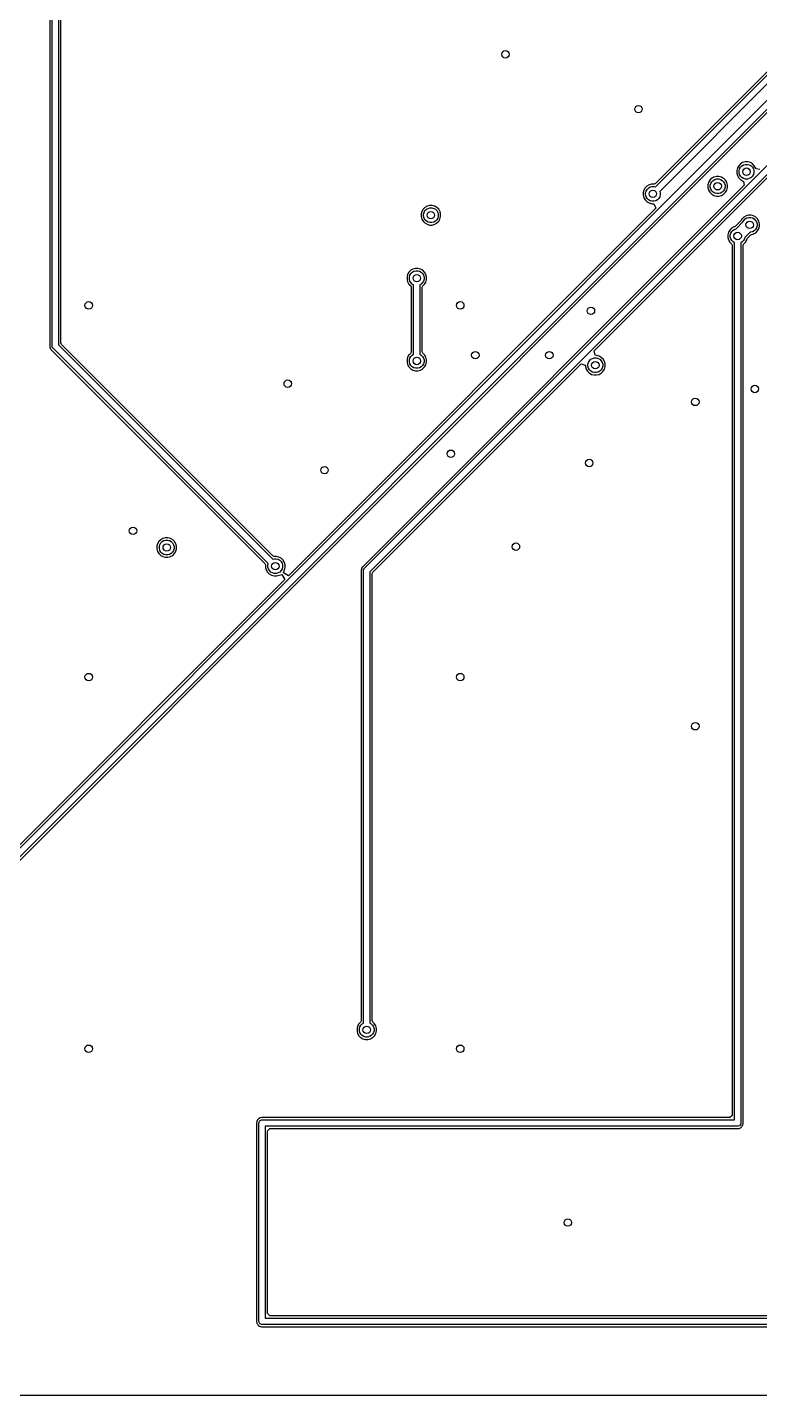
# Model space of a CAD drawing. Header units: inches. Extents: x 3.92 to 7.78, y -6.06 to -2.2.
# Drawn here: x 5.552 to 6.716, y -6.063 to -3.889 of the extents above; entities that cross this region are included whole.
import ezdxf

# ---------------------------------------------------------------- set-up
doc = ezdxf.new("R2010")
doc.units = ezdxf.units.IN
doc.header["$MEASUREMENT"] = 0
doc.layers.add('B.Cu', color=153, linetype='CONTINUOUS', true_color=0x4d7fc4)

msp = doc.modelspace()

# ---------------------------------------------------------------- linework, layer by layer
at = {"layer": 'B.Cu', "linetype": 'CONTINUOUS'}
for p, q in [((5.5876, -2.2976), (5.5876, -4.3956)), ((5.5915, -4.3953), (5.5915, -2.3002)), ((5.6015, -2.3002), (5.6015, -4.3932)), ((5.6052, -4.1854), (5.6052, -3.772)), ((6.7296, -3.9579), (6.5504, -4.1372)), ((6.5504, -4.1425), (6.7322, -3.9607)), ((6.7378, -3.9692), (6.5575, -4.1496)), ((5.2409, -5.4919), (6.7515, -3.9813)), ((6.7571, -3.9898), (5.2465, -5.5005)), ((6.6287, -4.1236), (6.7578, -3.9945)), ((6.088, -4.7484), (6.827, -4.0094)), ((6.834, -4.0165), (6.0965, -4.754)), ((6.4528, -4.4031), (6.8341, -4.0219)), ((6.6828, -4.1089), (6.6807, -4.1124)), ((6.6857, -4.1059), (6.6828, -4.1089)), ((6.6891, -4.1039), (6.6857, -4.1059)), ((6.688, -4.109), (6.6907, -4.1074)), ((6.6932, -4.1028), (6.6891, -4.1039)), ((6.6907, -4.1074), (6.6937, -4.1066)), ((6.6972, -4.1028), (6.6932, -4.1028)), ((6.6937, -4.1066), (6.6967, -4.1066)), ((6.6967, -4.1066), (6.6997, -4.1074)), ((6.7013, -4.1039), (6.6972, -4.1028)), ((6.6997, -4.1074), (6.7024, -4.109)), ((6.7047, -4.1059), (6.7013, -4.1039)), ((6.7076, -4.1089), (6.7047, -4.1059)), ((6.7106, -4.1139), (6.7076, -4.1089)), ((6.613, -4.1393), (6.6287, -4.1236)), ((6.638, -4.1301), (6.6349, -4.1357)), ((6.6434, -4.127), (6.638, -4.1301)), ((6.6422, -4.1321), (6.6449, -4.1305)), ((6.6475, -4.1259), (6.6434, -4.127)), ((6.6449, -4.1305), (6.6479, -4.1297)), ((6.6513, -4.1259), (6.6475, -4.1259)), ((6.6479, -4.1297), (6.651, -4.1297)), ((6.651, -4.1297), (6.6539, -4.1305)), ((6.6555, -4.127), (6.6513, -4.1259)), ((6.6539, -4.1305), (6.6566, -4.1321)), ((6.6589, -4.129), (6.6554, -4.127)), ((6.6554, -4.127), (6.6555, -4.127)), ((6.6593, -4.1293), (6.6589, -4.129)), ((6.6619, -4.1319), (6.6593, -4.1293)), ((6.6807, -4.1124), (6.6797, -4.1163)), ((6.6797, -4.1163), (6.6797, -4.1204)), ((6.6797, -4.1204), (6.6807, -4.1244)), ((6.6807, -4.1244), (6.6807, -4.1244)), ((6.6807, -4.1244), (6.6827, -4.1277)), ((6.6827, -4.1277), (6.6828, -4.1279)), ((6.6828, -4.1279), (6.6857, -4.1308)), ((6.6835, -4.1168), (6.6843, -4.1138)), ((6.6835, -4.1199), (6.6835, -4.1168)), ((6.6843, -4.1229), (6.6835, -4.1199)), ((6.6843, -4.1138), (6.6858, -4.1111)), ((6.6858, -4.1255), (6.6843, -4.1229)), ((6.6858, -4.1111), (6.688, -4.109)), ((6.688, -4.1277), (6.6858, -4.1255)), ((6.6907, -4.1293), (6.688, -4.1277)), ((6.6937, -4.13), (6.6907, -4.1293)), ((6.6967, -4.13), (6.6937, -4.13)), ((6.6997, -4.1293), (6.6967, -4.13)), ((6.7024, -4.1277), (6.6997, -4.1293)), ((6.7024, -4.109), (6.7046, -4.1111)), ((6.7046, -4.1255), (6.7024, -4.1277)), ((6.7046, -4.1111), (6.7061, -4.1138)), ((6.7061, -4.1229), (6.7046, -4.1255)), ((6.7061, -4.1138), (6.7069, -4.1168)), ((6.7069, -4.1199), (6.7061, -4.1229)), ((6.7069, -4.1168), (6.7069, -4.1199)), ((6.7163, -4.1146), (6.7106, -4.1139)), ((5.2488, -5.5036), (6.613, -4.1393)), ((6.6915, -4.1395), (6.0851, -4.7459)), ((6.532, -4.1476), (6.5309, -4.1516)), ((6.5309, -4.1516), (6.5309, -4.1555)), ((6.534, -4.1441), (6.532, -4.1476)), ((6.537, -4.1411), (6.534, -4.1441)), ((6.5347, -4.152), (6.5355, -4.149)), ((6.5347, -4.1551), (6.5347, -4.152)), ((6.5355, -4.149), (6.5371, -4.1464)), ((6.5406, -4.1391), (6.537, -4.1411)), ((6.5371, -4.1464), (6.5393, -4.1442)), ((6.5393, -4.1442), (6.5419, -4.1426)), ((6.5444, -4.1381), (6.5406, -4.1391)), ((6.5419, -4.1426), (6.5449, -4.1418)), ((6.5482, -4.1381), (6.5444, -4.1381)), ((6.5449, -4.1418), (6.548, -4.1418)), ((6.548, -4.1418), (6.5504, -4.1425)), ((6.5504, -4.1372), (6.5482, -4.1381)), ((6.5575, -4.1496), (6.5582, -4.152)), ((6.5582, -4.152), (6.5582, -4.1551)), ((6.6349, -4.1357), (6.6339, -4.1393)), ((6.6339, -4.1393), (6.6339, -4.1437)), ((6.6339, -4.1437), (6.6349, -4.1473)), ((6.6349, -4.1357), (6.6349, -4.1357)), ((6.6349, -4.1473), (6.635, -4.1474)), ((6.635, -4.1474), (6.6369, -4.1509)), ((6.6369, -4.1509), (6.637, -4.151)), ((6.637, -4.151), (6.6396, -4.1537)), ((6.6377, -4.1399), (6.6385, -4.1369)), ((6.6377, -4.143), (6.6377, -4.1399)), ((6.6385, -4.146), (6.6377, -4.143)), ((6.6385, -4.1369), (6.64, -4.1342)), ((6.64, -4.1486), (6.6385, -4.146)), ((6.64, -4.1342), (6.6422, -4.1321)), ((6.6422, -4.1508), (6.64, -4.1486)), ((6.6449, -4.1523), (6.6422, -4.1508)), ((6.6479, -4.1531), (6.6449, -4.1523)), ((6.6539, -4.1523), (6.651, -4.1531)), ((6.6566, -4.1508), (6.6539, -4.1523)), ((6.6566, -4.1321), (6.6588, -4.1342)), ((6.6588, -4.1486), (6.6566, -4.1508)), ((6.6588, -4.1342), (6.6603, -4.1369)), ((6.6603, -4.146), (6.6588, -4.1486)), ((6.6592, -4.1537), (6.6618, -4.151)), ((6.6603, -4.1369), (6.6611, -4.1399)), ((6.6611, -4.143), (6.6603, -4.146)), ((6.6611, -4.1399), (6.6611, -4.143)), ((6.6618, -4.151), (6.6619, -4.1509)), ((6.6619, -4.132), (6.6619, -4.1319)), ((6.6638, -4.1354), (6.6619, -4.132)), ((6.6619, -4.1509), (6.6638, -4.1476)), ((6.6649, -4.1395), (6.6638, -4.1354)), ((6.6638, -4.1476), (6.6649, -4.1434)), ((6.6649, -4.1434), (6.6649, -4.1395)), ((6.6857, -4.1308), (6.6907, -4.1337)), ((6.6907, -4.1337), (6.6915, -4.1395)), ((6.1875, -4.173), (6.184, -4.175)), ((6.1914, -4.1719), (6.1875, -4.173)), ((6.1956, -4.1719), (6.1914, -4.1719)), ((6.1995, -4.173), (6.1956, -4.1719)), ((6.1996, -4.173), (6.1995, -4.173)), ((6.203, -4.175), (6.1996, -4.173)), ((6.5309, -4.1555), (6.532, -4.1596)), ((6.532, -4.1596), (6.5321, -4.1597)), ((6.5321, -4.1597), (6.5341, -4.1631)), ((6.5341, -4.1631), (6.5369, -4.1659)), ((6.5355, -4.1581), (6.5347, -4.1551)), ((6.5371, -4.1607), (6.5355, -4.1581)), ((6.5369, -4.1659), (6.537, -4.166)), ((6.537, -4.166), (6.5404, -4.168)), ((6.5393, -4.1629), (6.5371, -4.1607)), ((6.5419, -4.1645), (6.5393, -4.1629)), ((6.5404, -4.168), (6.5446, -4.1691)), ((6.5449, -4.1653), (6.5419, -4.1645)), ((6.5446, -4.1691), (6.548, -4.1691)), ((6.548, -4.1653), (6.5449, -4.1653)), ((6.551, -4.1645), (6.548, -4.1653)), ((6.548, -4.1691), (6.5511, -4.1763)), ((6.5536, -4.1629), (6.551, -4.1645)), ((6.5558, -4.1607), (6.5536, -4.1629)), ((6.5574, -4.1581), (6.5558, -4.1607)), ((6.5582, -4.1551), (6.5574, -4.1581)), ((6.6396, -4.1537), (6.64, -4.1539)), ((6.64, -4.1539), (6.6434, -4.1559)), ((6.6434, -4.1559), (6.6475, -4.157)), ((6.6475, -4.157), (6.6513, -4.157)), ((6.651, -4.1531), (6.6479, -4.1531)), ((6.6513, -4.157), (6.6555, -4.1559)), ((6.6554, -4.1559), (6.6588, -4.1539)), ((6.6555, -4.1559), (6.6554, -4.1559)), ((6.6588, -4.1539), (6.6592, -4.1537)), ((5.6052, -4.2854), (5.6052, -4.1854)), ((6.5511, -4.1763), (5.9672, -4.7602)), ((6.1791, -4.1815), (6.178, -4.1854)), ((6.178, -4.1854), (6.178, -4.1894)), ((6.178, -4.1894), (6.1791, -4.1935)), ((6.1811, -4.178), (6.1791, -4.1815)), ((6.1791, -4.1935), (6.1811, -4.1969)), ((6.184, -4.175), (6.1811, -4.1779)), ((6.1811, -4.1779), (6.1811, -4.178)), ((6.1818, -4.1859), (6.1826, -4.1829)), ((6.1818, -4.189), (6.1818, -4.1859)), ((6.1826, -4.1919), (6.1818, -4.189)), ((6.1826, -4.1829), (6.1841, -4.1802)), ((6.1841, -4.1946), (6.1826, -4.1919)), ((6.1841, -4.1802), (6.1863, -4.178)), ((6.1863, -4.1968), (6.1841, -4.1946)), ((6.1863, -4.178), (6.189, -4.1765)), ((6.189, -4.1765), (6.192, -4.1757)), ((6.192, -4.1757), (6.195, -4.1757)), ((6.195, -4.1757), (6.198, -4.1765)), ((6.198, -4.1765), (6.2007, -4.178)), ((6.2007, -4.178), (6.2029, -4.1802)), ((6.2029, -4.1946), (6.2007, -4.1968)), ((6.2029, -4.1802), (6.2044, -4.1829)), ((6.2044, -4.1919), (6.2029, -4.1946)), ((6.206, -4.178), (6.203, -4.175)), ((6.2044, -4.1829), (6.2052, -4.1859)), ((6.2052, -4.189), (6.2044, -4.1919)), ((6.2052, -4.1859), (6.2052, -4.189)), ((6.2078, -4.1812), (6.206, -4.178)), ((6.206, -4.1969), (6.2079, -4.1935)), ((6.208, -4.1815), (6.2078, -4.1812)), ((6.2079, -4.1935), (6.209, -4.1893)), ((6.2079, -4.1935), (6.2079, -4.1935)), ((6.209, -4.1855), (6.208, -4.1815)), ((6.209, -4.1893), (6.209, -4.1855)), ((6.6866, -4.1956), (6.6861, -4.1962)), ((6.6878, -4.1933), (6.6866, -4.1956)), ((6.6881, -4.193), (6.6878, -4.1933)), ((6.6908, -4.1903), (6.6881, -4.193)), ((6.6894, -4.1982), (6.691, -4.1956)), ((6.6909, -4.1903), (6.6908, -4.1903)), ((6.6945, -4.1883), (6.6909, -4.1903)), ((6.691, -4.1956), (6.6931, -4.1934)), ((6.6931, -4.1934), (6.6958, -4.1918)), ((6.6982, -4.1873), (6.6945, -4.1883)), ((6.6958, -4.1918), (6.6988, -4.191)), ((6.7025, -4.1873), (6.6982, -4.1873)), ((6.6988, -4.191), (6.7019, -4.191)), ((6.7019, -4.191), (6.7049, -4.1918)), ((6.7062, -4.1883), (6.7025, -4.1873)), ((6.7049, -4.1918), (6.7075, -4.1934)), ((6.7098, -4.1903), (6.7062, -4.1883)), ((6.7062, -4.1883), (6.7062, -4.1883)), ((6.7075, -4.1934), (6.7097, -4.1956)), ((6.7097, -4.1956), (6.7112, -4.1982)), ((6.7126, -4.193), (6.7098, -4.1903)), ((6.7098, -4.1903), (6.7098, -4.1903)), ((6.7128, -4.1933), (6.7126, -4.193)), ((6.7148, -4.1967), (6.7128, -4.1933)), ((6.1811, -4.1969), (6.184, -4.1998)), ((6.184, -4.1998), (6.1874, -4.2018)), ((6.189, -4.1983), (6.1863, -4.1968)), ((6.1874, -4.2018), (6.1915, -4.203)), ((6.192, -4.1991), (6.189, -4.1983)), ((6.1915, -4.203), (6.1955, -4.203)), ((6.195, -4.1991), (6.192, -4.1991)), ((6.198, -4.1983), (6.195, -4.1991)), ((6.1955, -4.203), (6.1996, -4.2019)), ((6.2007, -4.1968), (6.198, -4.1983)), ((6.1996, -4.2018), (6.2028, -4.1999)), ((6.1996, -4.2019), (6.1996, -4.2018)), ((6.2028, -4.1999), (6.203, -4.1998)), ((6.203, -4.1998), (6.2059, -4.197)), ((6.2059, -4.197), (6.206, -4.1969)), ((6.6666, -4.2146), (6.6656, -4.2184)), ((6.6687, -4.211), (6.6666, -4.2146)), ((6.6716, -4.208), (6.6687, -4.211)), ((6.6694, -4.2189), (6.6702, -4.216)), ((6.6702, -4.216), (6.6717, -4.2133)), ((6.6752, -4.206), (6.6716, -4.208)), ((6.6717, -4.2133), (6.6739, -4.2111)), ((6.6739, -4.2111), (6.6766, -4.2096)), ((6.6757, -4.2059), (6.6752, -4.206)), ((6.6772, -4.2051), (6.6757, -4.2059)), ((6.6766, -4.2096), (6.6786, -4.209)), ((6.6861, -4.1962), (6.6772, -4.2051)), ((6.6786, -4.209), (6.6894, -4.1982)), ((6.701, -4.2145), (6.6926, -4.2229)), ((6.7019, -4.2145), (6.701, -4.2145)), ((6.7049, -4.2137), (6.7019, -4.2145)), ((6.7034, -4.218), (6.7061, -4.2173)), ((6.7075, -4.2121), (6.7049, -4.2137)), ((6.7061, -4.2173), (6.7064, -4.2172)), ((6.7064, -4.2172), (6.7098, -4.2153)), ((6.7097, -4.2099), (6.7075, -4.2121)), ((6.7112, -4.2073), (6.7097, -4.2099)), ((6.7098, -4.2152), (6.7126, -4.2125)), ((6.7098, -4.2153), (6.7098, -4.2152)), ((6.7112, -4.1982), (6.712, -4.2012)), ((6.712, -4.2043), (6.7112, -4.2073)), ((6.712, -4.2012), (6.712, -4.2043)), ((6.7126, -4.2125), (6.7128, -4.2122)), ((6.7128, -4.2122), (6.7147, -4.2089)), ((6.7147, -4.2089), (6.7148, -4.2088)), ((6.7159, -4.2009), (6.7148, -4.1967)), ((6.7148, -4.2088), (6.7159, -4.2047)), ((6.7159, -4.2047), (6.7159, -4.2009)), ((6.6656, -4.2184), (6.6656, -4.2226)), ((6.6656, -4.2226), (6.6666, -4.2264)), ((6.6666, -4.2264), (6.6687, -4.23)), ((6.6687, -4.23), (6.6714, -4.2327)), ((6.6694, -4.222), (6.6694, -4.2189)), ((6.6702, -4.225), (6.6694, -4.222)), ((6.6717, -4.2277), (6.6702, -4.225)), ((6.6714, -4.2327), (6.6723, -4.2349)), ((6.6739, -4.2298), (6.6717, -4.2277)), ((6.6723, -4.2349), (6.6723, -5.6177)), ((6.6761, -4.2311), (6.6739, -4.2298)), ((6.6761, -4.5276), (6.6761, -4.2311)), ((6.6883, -4.2298), (6.6861, -4.2311)), ((6.6861, -4.2311), (6.6861, -4.5276)), ((6.6905, -4.2277), (6.6883, -4.2298)), ((6.6899, -4.2348), (6.6908, -4.2327)), ((6.6899, -5.5658), (6.6899, -4.2348)), ((6.692, -4.225), (6.6905, -4.2277)), ((6.6908, -4.2327), (6.6935, -4.23)), ((6.6926, -4.2229), (6.692, -4.225)), ((6.6935, -4.23), (6.6956, -4.2265)), ((6.6956, -4.2265), (6.6957, -4.2258)), ((6.6957, -4.2258), (6.6965, -4.2244)), ((6.6965, -4.2244), (6.7021, -4.2188)), ((6.7021, -4.2188), (6.7034, -4.218)), ((6.1566, -4.2815), (6.1556, -4.2854)), ((6.1586, -4.278), (6.1566, -4.2815)), ((6.1616, -4.275), (6.1586, -4.278)), ((6.1602, -4.2829), (6.1617, -4.2802)), ((6.165, -4.273), (6.1616, -4.275)), ((6.1617, -4.2802), (6.1639, -4.2781)), ((6.1639, -4.2781), (6.1665, -4.2765)), ((6.1691, -4.2719), (6.165, -4.273)), ((6.1665, -4.2765), (6.1695, -4.2757)), ((6.173, -4.2719), (6.1691, -4.2719)), ((6.1695, -4.2757), (6.1726, -4.2757)), ((6.1726, -4.2757), (6.1756, -4.2765)), ((6.1772, -4.273), (6.173, -4.2719)), ((6.1756, -4.2765), (6.1783, -4.2781)), ((6.1806, -4.275), (6.1771, -4.273)), ((6.1771, -4.273), (6.1772, -4.273)), ((6.1783, -4.2781), (6.1804, -4.2802)), ((6.1804, -4.2802), (6.182, -4.2829)), ((6.1835, -4.278), (6.1806, -4.275)), ((6.1855, -4.2814), (6.1835, -4.278)), ((6.1855, -4.2815), (6.1855, -4.2814)), ((6.1866, -4.2856), (6.1855, -4.2815)), ((5.6052, -4.3904), (5.6052, -4.2854)), ((6.1556, -4.2854), (6.1556, -4.2895)), ((6.1556, -4.2895), (6.1566, -4.2935)), ((6.1566, -4.2935), (6.1567, -4.2936)), ((6.1567, -4.2936), (6.1585, -4.2968)), ((6.1585, -4.2968), (6.1587, -4.297)), ((6.1587, -4.297), (6.1614, -4.2998)), ((6.1594, -4.2859), (6.1602, -4.2829)), ((6.1594, -4.289), (6.1594, -4.2859)), ((6.1602, -4.292), (6.1594, -4.289)), ((6.1617, -4.2946), (6.1602, -4.292)), ((6.1614, -4.2998), (6.1623, -4.3019)), ((6.1639, -4.2968), (6.1617, -4.2946)), ((6.1623, -4.3019), (6.1623, -4.4045)), ((6.1661, -4.2981), (6.1639, -4.2968)), ((6.1661, -4.4083), (6.1661, -4.2981)), ((6.1783, -4.2968), (6.1761, -4.2981)), ((6.1761, -4.2981), (6.1761, -4.4083)), ((6.1804, -4.2946), (6.1783, -4.2968)), ((6.1799, -4.3019), (6.1807, -4.2997)), ((6.1799, -4.4046), (6.1799, -4.3019)), ((6.182, -4.292), (6.1804, -4.2946)), ((6.1807, -4.2997), (6.1834, -4.297)), ((6.182, -4.2829), (6.1828, -4.2859)), ((6.1828, -4.289), (6.182, -4.292)), ((6.1828, -4.2859), (6.1828, -4.289)), ((6.1834, -4.297), (6.1836, -4.2968)), ((6.1836, -4.2968), (6.1854, -4.2937)), ((6.1854, -4.2936), (6.1866, -4.2894)), ((6.1854, -4.2937), (6.1854, -4.2936)), ((6.1866, -4.2894), (6.1866, -4.2856)), ((5.6061, -4.3926), (5.6052, -4.3904)), ((5.5876, -4.3956), (5.5877, -4.3959)), ((5.5877, -4.3959), (5.5878, -4.3965)), ((5.5878, -4.3965), (5.5878, -4.3968)), ((5.5878, -4.3968), (5.588, -4.3977)), ((5.588, -4.3977), (5.5881, -4.3979)), ((5.5881, -4.3979), (5.5882, -4.3985)), ((5.5882, -4.3985), (5.5883, -4.3987)), ((5.5883, -4.3987), (5.5885, -4.3993)), ((5.5885, -4.3993), (5.5885, -4.3993)), ((5.5885, -4.3993), (5.5892, -4.4002)), ((5.5892, -4.4002), (5.5893, -4.4004)), ((5.5893, -4.4004), (5.5896, -4.4009)), ((5.5896, -4.4009), (5.5898, -4.4011)), ((5.5898, -4.4011), (5.9298, -4.741)), ((5.5916, -4.3963), (5.5915, -4.3953)), ((5.5923, -4.3981), (5.5916, -4.3963)), ((5.5929, -4.3988), (5.5923, -4.3981)), ((5.5923, -4.3981), (5.5923, -4.3981)), ((5.9351, -4.741), (5.5929, -4.3988)), ((5.6015, -4.3932), (5.9422, -4.734)), ((5.9423, -4.7286), (5.6061, -4.3926)), ((6.1566, -4.4131), (6.1556, -4.4168)), ((6.1586, -4.4095), (6.1566, -4.4131)), ((6.1588, -4.4093), (6.1586, -4.4095)), ((6.1614, -4.4067), (6.1588, -4.4093)), ((6.1602, -4.4144), (6.1617, -4.4118)), ((6.1623, -4.4045), (6.1614, -4.4067)), ((6.1617, -4.4118), (6.1639, -4.4096)), ((6.1639, -4.4096), (6.1661, -4.4083)), ((6.1761, -4.4083), (6.1783, -4.4096)), ((6.1783, -4.4096), (6.1804, -4.4118)), ((6.1808, -4.4067), (6.1799, -4.4046)), ((6.1804, -4.4118), (6.182, -4.4144)), ((6.1833, -4.4093), (6.1808, -4.4067)), ((6.1835, -4.4095), (6.1833, -4.4093)), ((6.1855, -4.4129), (6.1835, -4.4095)), ((6.1856, -4.4131), (6.1855, -4.4129)), ((6.1866, -4.417), (6.1856, -4.4131)), ((6.4546, -4.4097), (6.4528, -4.4031)), ((6.4608, -4.4113), (6.4546, -4.4097)), ((6.4609, -4.4114), (6.4608, -4.4113)), ((6.4644, -4.4133), (6.4609, -4.4114)), ((6.1013, -4.7547), (6.4322, -4.4237)), ((6.1556, -4.4168), (6.1556, -4.4211)), ((6.1556, -4.4211), (6.1566, -4.4248)), ((6.1566, -4.4248), (6.1566, -4.4248)), ((6.1566, -4.4248), (6.1586, -4.4284)), ((6.1586, -4.4284), (6.1586, -4.4285)), ((6.1586, -4.4285), (6.1613, -4.4312)), ((6.1594, -4.4174), (6.1602, -4.4144)), ((6.1594, -4.4205), (6.1594, -4.4174)), ((6.1602, -4.4235), (6.1594, -4.4205)), ((6.1617, -4.4262), (6.1602, -4.4235)), ((6.1613, -4.4312), (6.1617, -4.4315)), ((6.1639, -4.4283), (6.1617, -4.4262)), ((6.1617, -4.4315), (6.165, -4.4334)), ((6.1665, -4.4299), (6.1639, -4.4283)), ((6.165, -4.4334), (6.1692, -4.4345)), ((6.1695, -4.4307), (6.1665, -4.4299)), ((6.1692, -4.4345), (6.173, -4.4345)), ((6.1726, -4.4307), (6.1695, -4.4307)), ((6.1756, -4.4299), (6.1726, -4.4307)), ((6.173, -4.4345), (6.1771, -4.4334)), ((6.1783, -4.4283), (6.1756, -4.4299)), ((6.1771, -4.4334), (6.1805, -4.4315)), ((6.1771, -4.4334), (6.1771, -4.4334)), ((6.1804, -4.4262), (6.1783, -4.4283)), ((6.182, -4.4235), (6.1804, -4.4262)), ((6.1805, -4.4315), (6.1808, -4.4312)), ((6.1808, -4.4312), (6.1835, -4.4285)), ((6.182, -4.4144), (6.1828, -4.4174)), ((6.1828, -4.4205), (6.182, -4.4235)), ((6.1828, -4.4174), (6.1828, -4.4205)), ((6.1835, -4.4285), (6.1836, -4.4284)), ((6.1836, -4.4284), (6.1854, -4.4251)), ((6.1854, -4.4251), (6.1866, -4.4209)), ((6.1866, -4.4209), (6.1866, -4.417)), ((6.4322, -4.4237), (6.4388, -4.4256)), ((6.4388, -4.4256), (6.4404, -4.4317)), ((6.4404, -4.4317), (6.4405, -4.432)), ((6.4405, -4.432), (6.4424, -4.4352)), ((6.4432, -4.4243), (6.444, -4.4213)), ((6.4432, -4.4273), (6.4432, -4.4243)), ((6.444, -4.4303), (6.4432, -4.4273)), ((6.444, -4.4213), (6.4455, -4.4186)), ((6.4455, -4.433), (6.444, -4.4303)), ((6.4455, -4.4186), (6.4477, -4.4164)), ((6.4477, -4.4352), (6.4455, -4.433)), ((6.4477, -4.4164), (6.4504, -4.4149)), ((6.4504, -4.4149), (6.4534, -4.4141)), ((6.4534, -4.4141), (6.4564, -4.4141)), ((6.4564, -4.4141), (6.4594, -4.4149)), ((6.4594, -4.4149), (6.4621, -4.4164)), ((6.4621, -4.4164), (6.4643, -4.4186)), ((6.4643, -4.433), (6.4621, -4.4352)), ((6.4643, -4.4186), (6.4658, -4.4213)), ((6.4658, -4.4303), (6.4643, -4.433)), ((6.4672, -4.4162), (6.4644, -4.4133)), ((6.4658, -4.4213), (6.4666, -4.4243)), ((6.4666, -4.4273), (6.4658, -4.4303)), ((6.4666, -4.4243), (6.4666, -4.4273)), ((6.4694, -4.4198), (6.4672, -4.4162)), ((6.4674, -4.4352), (6.4694, -4.4318)), ((6.4704, -4.4238), (6.4694, -4.4198)), ((6.4694, -4.4318), (6.4704, -4.4278)), ((6.4704, -4.4278), (6.4704, -4.4238)), ((6.4424, -4.4352), (6.4424, -4.4353)), ((6.4424, -4.4353), (6.4453, -4.4381)), ((6.4453, -4.4381), (6.4489, -4.4403)), ((6.4504, -4.4367), (6.4477, -4.4352)), ((6.4489, -4.4403), (6.4529, -4.4413)), ((6.4534, -4.4375), (6.4504, -4.4367)), ((6.4529, -4.4413), (6.4569, -4.4413)), ((6.4564, -4.4375), (6.4534, -4.4375)), ((6.4594, -4.4367), (6.4564, -4.4375)), ((6.4569, -4.4413), (6.4609, -4.4403)), ((6.4621, -4.4352), (6.4594, -4.4367)), ((6.4609, -4.4403), (6.4643, -4.4383)), ((6.4643, -4.4383), (6.4645, -4.4381)), ((6.4645, -4.4381), (6.4672, -4.4354)), ((6.4672, -4.4354), (6.4674, -4.4352)), ((6.6761, -5.6249), (6.6761, -4.5276)), ((6.6861, -4.5276), (6.6861, -5.6299)), ((5.7592, -4.7094), (5.7581, -4.7135)), ((5.7581, -4.7135), (5.7581, -4.7174)), ((5.7581, -4.7174), (5.7592, -4.7215)), ((5.7612, -4.7059), (5.7592, -4.7094)), ((5.7641, -4.703), (5.7612, -4.7059)), ((5.7619, -4.7139), (5.7627, -4.7109)), ((5.7619, -4.717), (5.7619, -4.7139)), ((5.7627, -4.7199), (5.7619, -4.717)), ((5.7627, -4.7109), (5.7643, -4.7082)), ((5.7676, -4.701), (5.7641, -4.703)), ((5.7643, -4.7082), (5.7664, -4.7061)), ((5.7664, -4.7061), (5.7691, -4.7045)), ((5.7717, -4.6999), (5.7676, -4.701)), ((5.7691, -4.7045), (5.7721, -4.7037)), ((5.7756, -4.6999), (5.7717, -4.6999)), ((5.7721, -4.7037), (5.7752, -4.7037)), ((5.7752, -4.7037), (5.7781, -4.7045)), ((5.7797, -4.701), (5.7756, -4.6999)), ((5.7781, -4.7045), (5.7808, -4.7061)), ((5.7831, -4.703), (5.7797, -4.701)), ((5.7808, -4.7061), (5.783, -4.7082)), ((5.783, -4.7082), (5.7845, -4.7109)), ((5.7861, -4.7059), (5.7831, -4.703)), ((5.7845, -4.7109), (5.7853, -4.7139)), ((5.7853, -4.717), (5.7845, -4.7199)), ((5.7853, -4.7139), (5.7853, -4.717)), ((5.7881, -4.7095), (5.7861, -4.7059)), ((5.7891, -4.7133), (5.7881, -4.7095)), ((5.7881, -4.7213), (5.7891, -4.7175)), ((5.7891, -4.7175), (5.7891, -4.7133)), ((5.7592, -4.7215), (5.7612, -4.7249)), ((5.7612, -4.7249), (5.7641, -4.7279)), ((5.7643, -4.7226), (5.7627, -4.7199)), ((5.7641, -4.7279), (5.7676, -4.7298)), ((5.7664, -4.7248), (5.7643, -4.7226)), ((5.7691, -4.7263), (5.7664, -4.7248)), ((5.7676, -4.7298), (5.7717, -4.7309)), ((5.7721, -4.7271), (5.7691, -4.7263)), ((5.7717, -4.7309), (5.7755, -4.7309)), ((5.7752, -4.7271), (5.7721, -4.7271)), ((5.7781, -4.7263), (5.7752, -4.7271)), ((5.7755, -4.7309), (5.7797, -4.7298)), ((5.7808, -4.7248), (5.7781, -4.7263)), ((5.7796, -4.7298), (5.7831, -4.7279)), ((5.7797, -4.7298), (5.7796, -4.7298)), ((5.783, -4.7226), (5.7808, -4.7248)), ((5.7845, -4.7199), (5.783, -4.7226)), ((5.7831, -4.7279), (5.7861, -4.7249)), ((5.7861, -4.7249), (5.7881, -4.7213)), ((5.9422, -4.734), (5.9446, -4.7333)), ((5.9444, -4.7295), (5.9423, -4.7286)), ((5.9483, -4.7295), (5.9444, -4.7295)), ((5.9446, -4.7333), (5.9477, -4.7333)), ((5.9477, -4.7333), (5.9507, -4.7341)), ((5.952, -4.7305), (5.9483, -4.7295)), ((5.9507, -4.7341), (5.9534, -4.7356)), ((5.9556, -4.7326), (5.952, -4.7305)), ((5.9534, -4.7356), (5.9555, -4.7378)), ((5.9555, -4.7378), (5.9571, -4.7405)), ((5.9586, -4.7356), (5.9556, -4.7326)), ((5.9606, -4.739), (5.9586, -4.7356)), ((5.9617, -4.743), (5.9606, -4.739)), ((5.9298, -4.741), (5.9307, -4.7432)), ((5.9307, -4.7432), (5.9307, -4.7472)), ((5.9307, -4.7472), (5.9316, -4.7508)), ((5.9316, -4.7508), (5.9318, -4.7511)), ((5.9318, -4.7511), (5.9339, -4.7546)), ((5.9339, -4.7546), (5.9367, -4.7575)), ((5.9345, -4.7435), (5.9351, -4.741)), ((5.9345, -4.7466), (5.9345, -4.7435)), ((5.9353, -4.7495), (5.9345, -4.7466)), ((5.9368, -4.7522), (5.9353, -4.7495)), ((5.9367, -4.7575), (5.9367, -4.7575)), ((5.9367, -4.7575), (5.94, -4.7594)), ((5.939, -4.7544), (5.9368, -4.7522)), ((5.9416, -4.7559), (5.939, -4.7544)), ((5.94, -4.7594), (5.9402, -4.7595)), ((5.9402, -4.7595), (5.9442, -4.7606)), ((5.9446, -4.7567), (5.9416, -4.7559)), ((5.9442, -4.7606), (5.9481, -4.7606)), ((5.9477, -4.7567), (5.9446, -4.7567)), ((5.9507, -4.7559), (5.9477, -4.7567)), ((5.9481, -4.7606), (5.9568, -4.7582)), ((5.9534, -4.7544), (5.9507, -4.7559)), ((5.9555, -4.7522), (5.9534, -4.7544)), ((5.9571, -4.7495), (5.9555, -4.7522)), ((5.9568, -4.7582), (5.9613, -4.7661)), ((5.9571, -4.7405), (5.9579, -4.7435)), ((5.9579, -4.7466), (5.9571, -4.7495)), ((5.9579, -4.7435), (5.9579, -4.7466)), ((5.9594, -4.7557), (5.9617, -4.747)), ((5.9672, -4.7602), (5.9594, -4.7557)), ((5.9617, -4.747), (5.9617, -4.743)), ((6.083, -4.7501), (6.0828, -4.751)), ((6.0828, -4.751), (6.0828, -5.4672)), ((6.0831, -4.7493), (6.083, -4.7499)), ((6.083, -4.7499), (6.083, -4.7501)), ((6.0834, -4.7487), (6.0831, -4.7493)), ((6.0835, -4.7483), (6.0834, -4.7487)), ((6.0837, -4.748), (6.0835, -4.7483)), ((6.084, -4.7474), (6.0837, -4.748)), ((6.0843, -4.7469), (6.084, -4.7474)), ((6.0844, -4.7468), (6.0843, -4.7469)), ((6.0847, -4.7465), (6.0844, -4.7468)), ((6.0851, -4.7459), (6.0847, -4.7465)), ((6.0865, -4.7519), (6.0866, -4.751)), ((6.0865, -5.471), (6.0865, -4.7519)), ((6.0866, -4.751), (6.0874, -4.7492)), ((6.0874, -4.7492), (6.088, -4.7484)), ((6.0874, -4.7492), (6.0874, -4.7492)), ((6.0965, -4.754), (6.0965, -5.471)), ((6.1004, -4.7569), (6.1013, -4.7547)), ((6.1004, -5.4672), (6.1004, -4.7569)), ((5.9613, -4.7661), (5.2402, -5.4872)), ((6.077, -5.4759), (6.0761, -5.4795)), ((6.0791, -5.4722), (6.077, -5.4758)), ((6.077, -5.4758), (6.077, -5.4759)), ((6.0819, -5.4693), (6.0791, -5.4722)), ((6.0798, -5.4801), (6.0806, -5.4772)), ((6.0806, -5.4772), (6.0822, -5.4745)), ((6.0828, -5.4672), (6.0819, -5.4693)), ((6.0822, -5.4745), (6.0843, -5.4723)), ((6.0843, -5.4723), (6.0865, -5.471)), ((6.0965, -5.471), (6.0987, -5.4723)), ((6.0987, -5.4723), (6.1009, -5.4745)), ((6.1012, -5.4694), (6.1004, -5.4672)), ((6.1009, -5.4745), (6.1024, -5.4772)), ((6.104, -5.4722), (6.1012, -5.4694)), ((6.1024, -5.4772), (6.1032, -5.4801)), ((6.1041, -5.4722), (6.104, -5.4722)), ((6.1059, -5.4756), (6.1041, -5.4722)), ((6.107, -5.4797), (6.1059, -5.4756)), ((6.0761, -5.4795), (6.0761, -5.4838)), ((6.0761, -5.4838), (6.0771, -5.4876)), ((6.0771, -5.4876), (6.0791, -5.4911)), ((6.0791, -5.4911), (6.0791, -5.4912)), ((6.0791, -5.4912), (6.0818, -5.4939)), ((6.0798, -5.4832), (6.0798, -5.4801)), ((6.0806, -5.4862), (6.0798, -5.4832)), ((6.0822, -5.4889), (6.0806, -5.4862)), ((6.0818, -5.4939), (6.0821, -5.4942)), ((6.0821, -5.4942), (6.0855, -5.4961)), ((6.0843, -5.491), (6.0822, -5.4889)), ((6.087, -5.4926), (6.0843, -5.491)), ((6.0855, -5.4961), (6.0896, -5.4972)), ((6.09, -5.4934), (6.087, -5.4926)), ((6.0896, -5.4972), (6.0934, -5.4972)), ((6.0931, -5.4934), (6.09, -5.4934)), ((6.0961, -5.4926), (6.0931, -5.4934)), ((6.0934, -5.4972), (6.0976, -5.4961)), ((6.0987, -5.491), (6.0961, -5.4926)), ((6.0976, -5.4961), (6.1009, -5.4942)), ((6.0976, -5.4961), (6.0976, -5.4961)), ((6.1009, -5.4889), (6.0987, -5.491)), ((6.1024, -5.4862), (6.1009, -5.4889)), ((6.1009, -5.4942), (6.1013, -5.4939)), ((6.1013, -5.4939), (6.104, -5.4912)), ((6.1032, -5.4832), (6.1024, -5.4862)), ((6.1032, -5.4801), (6.1032, -5.4832)), ((6.104, -5.4912), (6.1041, -5.4911)), ((6.1041, -5.4911), (6.1059, -5.4878)), ((6.1059, -5.4878), (6.107, -5.4836)), ((6.107, -5.4836), (6.107, -5.4797)), ((6.6899, -5.6291), (6.6899, -5.5658)), ((5.9167, -5.6275), (5.9164, -5.6302)), ((5.9164, -5.6302), (5.9164, -5.6306)), ((5.9164, -5.6306), (5.9164, -5.631)), ((5.9178, -5.625), (5.9167, -5.6275)), ((5.918, -5.6249), (5.9178, -5.625)), ((5.9183, -5.6244), (5.918, -5.6249)), ((5.9196, -5.6231), (5.9183, -5.6244)), ((5.9223, -5.6215), (5.9196, -5.6231)), ((5.9202, -5.6299), (5.9203, -5.6289)), ((5.9202, -5.9449), (5.9202, -5.6299)), ((5.9203, -5.6289), (5.921, -5.6271)), ((5.921, -5.6271), (5.9224, -5.6258)), ((5.9248, -5.6211), (5.9223, -5.6215)), ((5.9224, -5.6258), (5.9242, -5.625)), ((5.9242, -5.625), (5.9252, -5.6249)), ((5.9249, -5.6211), (5.9248, -5.6211)), ((5.9255, -5.6211), (5.9249, -5.6211)), ((5.9252, -5.6249), (6.6761, -5.6249)), ((6.6689, -5.6211), (5.9255, -5.6211)), ((6.6723, -5.6177), (6.6689, -5.6211)), ((6.6861, -5.6299), (6.686, -5.6309)), ((6.6898, -5.6312), (6.6899, -5.6306)), ((6.69, -5.6297), (6.6899, -5.6291)), ((6.6899, -5.63), (6.69, -5.6297)), ((6.6899, -5.6306), (6.6899, -5.63)), ((5.9164, -5.631), (5.9164, -5.9447)), ((6.6811, -5.6349), (5.9302, -5.6349)), ((5.9302, -5.6349), (5.9302, -5.9399)), ((5.934, -5.6422), (5.9375, -5.6387)), ((5.934, -5.8059), (5.934, -5.6422)), ((5.9375, -5.6387), (6.6811, -5.6387)), ((6.6821, -5.6348), (6.6811, -5.6349)), ((6.6811, -5.6387), (6.6814, -5.6388)), ((6.6814, -5.6388), (6.6816, -5.6388)), ((6.6816, -5.6388), (6.684, -5.6383)), ((6.6839, -5.6341), (6.6821, -5.6348)), ((6.6853, -5.6327), (6.6839, -5.6341)), ((6.684, -5.6383), (6.6841, -5.6383)), ((6.6841, -5.6383), (6.6842, -5.6382)), ((6.6842, -5.6382), (6.6847, -5.638)), ((6.6847, -5.638), (6.6848, -5.6379)), ((6.6848, -5.6379), (6.6865, -5.6369)), ((6.686, -5.6309), (6.6853, -5.6327)), ((6.6865, -5.6369), (6.6873, -5.6361)), ((6.6873, -5.6361), (6.6874, -5.636)), ((6.6874, -5.636), (6.6883, -5.635)), ((6.6883, -5.635), (6.6885, -5.6348)), ((6.6883, -5.635), (6.6883, -5.635)), ((6.6885, -5.6348), (6.6896, -5.6323)), ((6.6896, -5.6323), (6.6898, -5.6313)), ((6.6898, -5.6313), (6.6898, -5.6312)), ((5.934, -5.9326), (5.934, -5.8059)), ((5.9375, -5.9361), (5.934, -5.9326)), ((5.9164, -5.9453), (5.9163, -5.9454)), ((5.9163, -5.9454), (5.9168, -5.9478)), ((5.9164, -5.9447), (5.9164, -5.9453)), ((5.9168, -5.9478), (5.9169, -5.9479)), ((5.9169, -5.9479), (5.9169, -5.948)), ((5.9169, -5.948), (5.9172, -5.9485)), ((5.9172, -5.9485), (5.9182, -5.9503)), ((5.9182, -5.9503), (5.9192, -5.9512)), ((5.9192, -5.9512), (5.9192, -5.9513)), ((5.9192, -5.9513), (5.9201, -5.9521)), ((5.9201, -5.9521), (5.9203, -5.9522)), ((5.9203, -5.9459), (5.9202, -5.9449)), ((5.921, -5.9477), (5.9203, -5.9459)), ((5.9203, -5.9522), (5.9203, -5.9522)), ((5.9203, -5.9522), (5.9206, -5.9524)), ((5.9206, -5.9524), (5.9224, -5.9532)), ((5.9224, -5.949), (5.921, -5.9477)), ((5.9242, -5.9498), (5.9224, -5.949)), ((5.9224, -5.9532), (5.9225, -5.9533)), ((5.9225, -5.9533), (5.9228, -5.9534)), ((5.9228, -5.9534), (5.9229, -5.9534)), ((5.9229, -5.9534), (5.924, -5.9536)), ((5.924, -5.9536), (5.9241, -5.9536)), ((5.9241, -5.9536), (5.9246, -5.9537)), ((5.9252, -5.9499), (5.9242, -5.9498)), ((5.9246, -5.9537), (5.9251, -5.9537)), ((5.9251, -5.9537), (5.9252, -5.9537)), ((7.6181, -5.9499), (5.9252, -5.9499)), ((5.9252, -5.9537), (5.9254, -5.9537)), ((5.9254, -5.9537), (5.926, -5.9537)), ((5.926, -5.9537), (7.6181, -5.9537)), ((5.9302, -5.9399), (7.6131, -5.9399)), ((7.6059, -5.9361), (5.9375, -5.9361)), ((7.7359, -6.063), (3.957, -6.063))]:
    msp.add_line(p, q, dxfattribs=at)
at = {"layer": 'B.Cu'}
for centre in [(6.312, -3.9318), (6.312, -3.9318), (6.5236, -4.0189), (6.5236, -4.0189), (6.6952, -4.1183), (6.6952, -4.1183), (6.5464, -4.1535), (6.5464, -4.1535), (6.6494, -4.1414), (6.6494, -4.1414), (6.1935, -4.1874), (6.1935, -4.1874), (6.6811, -4.2205), (6.6811, -4.2205), (6.7003, -4.2028), (6.7003, -4.2028), (6.1711, -4.2874), (6.1711, -4.2874), (5.6496, -4.3307), (5.6496, -4.3307), (6.2402, -4.3307), (6.2402, -4.3307), (6.4479, -4.3394), (6.4479, -4.3394), (6.1711, -4.419), (6.1711, -4.419), (6.2642, -4.4099), (6.2642, -4.4099), (6.3818, -4.4099), (6.3818, -4.4099), (6.4549, -4.4258), (6.4549, -4.4258), (5.966, -4.4551), (5.966, -4.4551), (6.6138, -4.4841), (6.6138, -4.4841), (6.7085, -4.4635), (6.7085, -4.4635), (6.2253, -4.5664), (6.2253, -4.5664), (6.0245, -4.5925), (6.0245, -4.5925), (6.4452, -4.5811), (6.4452, -4.5811), (5.72, -4.6889), (5.72, -4.6889), (5.7736, -4.7154), (5.7736, -4.7154), (6.3287, -4.7141), (6.3287, -4.7141), (5.9462, -4.745), (5.9462, -4.745), (5.6496, -4.9213), (5.6496, -4.9213), (6.2402, -4.9213), (6.2402, -4.9213), (6.6138, -4.9994), (6.6138, -4.9994), (6.0915, -5.4817), (6.0915, -5.4817), (5.6496, -5.5118), (5.6496, -5.5118), (6.2402, -5.5118), (6.2402, -5.5118), (6.4112, -5.788), (6.4112, -5.788)]:
    msp.add_circle(centre, 0.00591, dxfattribs=at)

doc.saveas('drawing.dxf')
